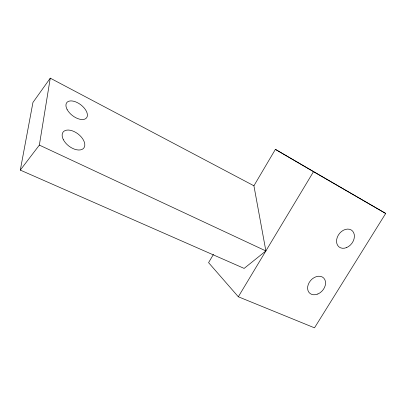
<?xml version="1.0" encoding="UTF-8"?>
<svg xmlns="http://www.w3.org/2000/svg" width="406" height="406" viewBox="0 0 406 406"><rect width="100%" height="100%" fill="white"/><g stroke="black" fill="none" stroke-linecap="round" stroke-linejoin="round"><path stroke-width="0.61" d="M20.3 170.104L39.357 145.104L50.263 78.16L253.917 185.781L265.874 250.944L244.138 268.402L20.3 170.104L32.947 102.454L50.263 78.16M213.409 254.455L208.577 262.652L238.327 296.771L314.498 327.84L385.7 213.454L275.39 149.378L253.917 185.781M238.327 296.771L313.498 171.702L385.7 213.454M39.357 145.104L265.874 250.944M275.39 149.378L313.498 171.702M346.526 247.604A10.46 7.922 -52.8 0 0 352.631 231.126A10.46 7.922 -52.8 0 0 337.264 237.337A10.46 7.922 -52.8 0 0 346.526 247.604M317.827 294.005A10.323 7.78 -48.4 0 0 323.678 278.014A10.323 7.78 -48.4 0 0 308.255 284.51A10.323 7.78 -48.4 0 0 317.827 294.005M67.066 109.376A12.479 6.816 37.4 0 0 85.641 118.679A12.479 6.816 37.4 0 0 77.297 102.601A12.479 6.816 37.4 0 0 67.066 109.376M63.326 139.618A13.068 7.597 37.6 0 0 82.936 148.88A13.068 7.597 37.6 0 0 74.176 131.59A13.068 7.597 37.6 0 0 63.326 139.618"/></g></svg>
